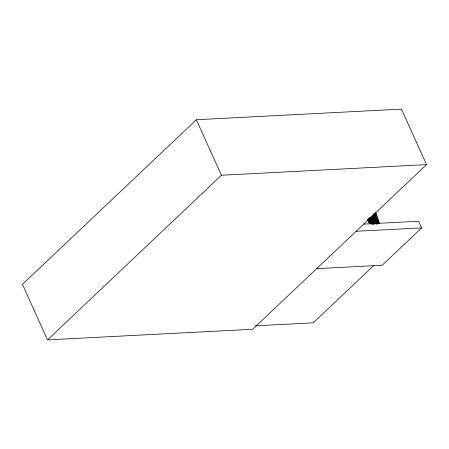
<?xml version="1.0" encoding="UTF-8"?>
<svg xmlns="http://www.w3.org/2000/svg" width="449" height="449" viewBox="0 0 449 449"><rect width="100%" height="100%" fill="white"/><g stroke="black" fill="none" stroke-linecap="round" stroke-linejoin="round"><path stroke-width="0.67" d="M368.337 219.898L368.882 219.275L368.427 219.707M370.751 217.613L370.29 218.051L370.762 217.613L371.592 219.09L371.121 219.522L370.88 219.348L371.345 218.91M369.982 220.453L370.526 219.83L369.982 220.453L370.823 221.929C370.638 224.247 372.49 222.463 371.396 223.22M372.793 215.571C371.62 216.839 373.327 214.532 373.299 217.058L373.546 217.237L373.074 217.67C373.562 220.392 374.152 217.299 374.634 220.021L374.881 220.195L374.415 220.633C374.236 222.951 376.094 221.166 374.999 221.929M371.94 218.607L372.485 217.978L371.94 218.607L372.777 220.077L373.237 219.645L372.979 219.466M371.716 220.818L372.176 220.38L372.928 222.047L372.457 222.485L372.215 222.306L372.681 221.873M374.348 216.323L373.894 216.755L374.359 216.323L375.19 217.793L374.73 218.225L374.477 218.051L374.943 217.613M374.039 218.725L373.663 218.966M375.437 215.761L369.37 221.469L375.459 215.806M373.276 221.565L373.821 220.936L373.276 221.565L374.112 223.035M375.987 217.383L370.15 222.912L375.965 217.338M375.69 219.28L375.229 219.713L375.695 219.28L376.526 220.751L376.06 221.189L375.813 221.009L376.284 220.577M375.454 221.492L376.217 223.159L375.751 223.591L375.504 223.417L375.976 222.979M377.025 222.244L376.565 222.676L377.037 222.244L377.62 223.535M374.472 224.04L377.323 221.374L374.999 223.641M196.353 119.731L22.45 284.369L47.515 339.882L252.647 329.269L426.55 164.631L401.485 109.118L196.353 119.731L221.419 175.245L426.55 164.631M47.515 339.882L221.419 175.245M373.108 214.863L374.09 213.932M374.915 214.139L368.64 220.117L374.937 214.19M368.747 220.627L368.214 219.353L368.932 221.194L369.392 220.762L368.797 219.466M372.844 217.496L373.085 217.67L372.833 217.496L373.299 217.058M372.069 219.909L371.744 219.213L372.036 219.09L372.35 219.786L371.25 220.824L370.902 220.027M373.17 218.871L374.303 217.933L373.983 217.243L373.697 217.367L374.023 218.057M375.729 216.547L369.824 222.132M370.571 221.75L371.272 221.492M372.524 219.898L372.99 219.466L372.395 218.169M371.705 220.818L372.165 220.386M372.765 220.077L373.226 219.645M374.724 218.225L375.179 217.793M372.861 221.273L372.547 220.582L372.9 221.379L373.995 220.341L373.675 219.645L373.388 219.769L373.714 220.465M376.262 218.147L370.599 223.546L375.813 218.641M374.634 220.021L374.169 220.453L374.421 220.633M371.497 223.686L376.543 218.944L371.413 223.905M372.328 223.95L376.778 219.78L372.35 223.995M373.86 222.861L374.326 222.429L373.731 221.133M373.04 223.776L373.512 223.344L372.967 223.972M374.101 223.035L374.573 222.603L374.32 222.429M373.652 223.821L377.081 220.549M377.587 222.182L376.071 223.641L377.609 222.227M376.907 223.843L377.923 222.923M376.93 223.888L377.94 222.968M377.609 223.535L377.149 223.972L373.181 214.992M373.731 265.578L313.256 322.831L255.453 325.822M363.583 224.09L418.642 221.239L421.65 227.901L382.2 265.252L316.685 268.642M368.769 218.798L369.061 218.674M370.706 219.23L370.414 219.353L370.099 218.663L370.391 218.534L370.706 219.23L370.38 218.534M370.105 221.761L370.397 221.638L370.071 220.942L369.791 221.065L370.116 221.761M372.041 222.193L371.75 222.317L371.435 221.621L371.727 221.497L372.041 222.193L371.721 221.497M375.022 222.609L374.73 222.732L375.05 223.428L375.336 223.299L375.01 222.609C376.211 220.442 375.807 223.742 377.003 221.576L376.683 220.88M376.071 213.516L374.466 213.601L377.895 223.591M368.59 219.14L371.037 223.288L368.343 218.927M368.781 219.269L370.066 221.133M370.722 223.871L367.972 219.387L370.133 217.613L368.129 219.477L370.801 223.866M369.903 221.138L369.033 219.387M378.715 222.884L378.709 222.39M371.458 223.77L370.217 221.666L371.548 223.827M356.141 231.291L421.65 227.901M373.596 214.656L373.854 214.83L373.141 215.088M371.643 216.508L371.901 216.682L371.188 216.94M369.69 218.354L369.942 218.534L369.476 218.966L370.071 220.263M368.511 219.146L370.997 223.288M367.4 219.606L369.942 223.911M367.636 220.33L369.729 223.877M373.972 213.668L376.475 219.213L373.933 213.668M374.006 214.959L374.331 215.655M375.347 217.922L375.667 218.612L374.853 219.533L374.539 218.837M377.564 223.069L373.602 214.285L377.536 223.102M373.22 214.992L377.194 223.793M375.038 220.324L375.358 221.02M376.374 223.288L376.694 223.978M372.715 215.509L376.61 224.023M372.681 215.537L376.402 223.681M372.232 215.991L375.948 224.124M372.204 216.02L375.594 223.529M373.209 218.977L372.894 218.281M371.62 216.177L375.078 223.832M371.25 217.726L371.525 218.315M371.2 217.619L371.514 218.315M370.273 217.821L373.113 224.118L370.24 217.849M372.3 223.86L369.723 218.152L372.26 223.866M369.1 218.321L371.71 224.102M368.651 218.781L370.913 223.787L368.612 218.781M375.111 217.019L374.848 216.429M373.203 215.874L373.467 216.463M374.23 221.245L374.494 221.828M372.541 223.681L372.277 223.091M375.633 212.242L379.5 223.512M376.06 213.96L379.147 222.951M375.589 213.297L375.69 213.584M376.004 214.51L376.161 214.959M376.964 217.299L377.115 217.743M378.238 221.015L378.462 221.677M377.862 222.827L374.853 214.308L377.738 222.833M374.455 214.044L377.542 223.035M375.19 214.942L368.988 220.773L375.212 214.987M372.344 216.687L372.053 216.811L372.378 217.501L372.659 217.378L372.339 216.687M373.377 222.053L373.08 222.176L373.405 222.872L373.686 222.743L373.366 222.053M374.359 223.692L371.216 216.738L374.331 223.725M373.821 224.045L370.649 217.019L373.793 224.073"/></g></svg>
